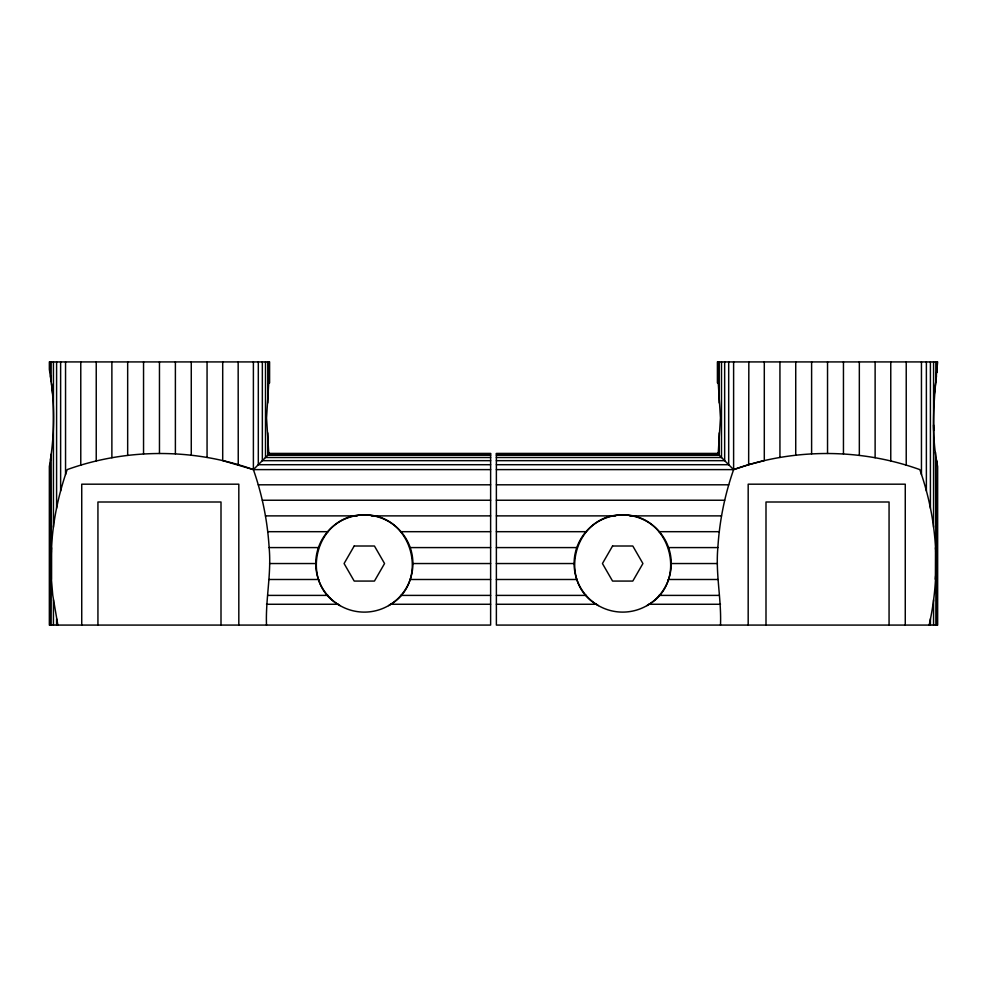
<?xml version="1.0" encoding="UTF-8"?>
<svg xmlns="http://www.w3.org/2000/svg" width="987" height="987" viewBox="0 0 987 987"><rect width="100%" height="100%" fill="white"/><g stroke="black" fill="none" stroke-linecap="round" stroke-linejoin="round"><path stroke-width="1.48" d="M266.502 625.079C265.466 599.171 271.585 573.546 269.13 547.588C267.526 521.025 262.209 494.721 253.388 469.615L269.587 453.415L490.625 453.415L490.625 625.079L49.35 625.079L49.35 466.506C54.199 438.573 55.001 409.778 51.151 381.661L51.164 361.921M57.851 625.079L52.78 595.395L51.423 579.492L51.139 454.193L50.497 459.991M269.587 453.415L268.76 452.984L266.539 417.92L268.76 382.87L269.587 382.87L269.587 361.921L49.35 361.921L49.35 369.348L51.151 381.661L51.151 378.626M496.375 469.615L733.612 469.615L748.652 464.704L748.837 361.921M935.873 625.079L935.898 567.229C936.478 534.066 930.815 500.89 919.835 469.615C860.195 448.147 793.252 448.147 733.612 469.615C724.791 494.721 719.474 521.025 717.87 547.588C715.415 573.546 721.534 599.171 720.498 625.079M51.127 625.079L51.336 550.968M51.114 559.814C51.336 529.118 57.049 498.558 67.165 469.615C126.805 448.147 193.748 448.147 253.388 469.615L490.625 469.615M935.664 550.968L935.577 579.492L935.577 547.588C936.934 573.558 934.874 599.701 929.149 625.079M51.053 563.54L51.423 547.588L51.423 579.492M935.577 579.492L935.664 576.112M717.413 453.415L496.375 453.415L496.375 625.079L937.65 625.079L937.65 466.506C930.408 431.924 934.307 396.564 937.65 361.921L717.413 361.921L717.413 382.87L718.24 382.87L720.461 417.92L718.24 452.984L717.413 453.415L733.612 469.615L733.612 361.921M934.368 393.628L936.49 375.85M340.022 605.611C297.618 582.527 316.05 513.733 364.314 514.955C412.591 513.733 431.023 582.527 388.607 605.611M717.413 563.54L671.259 563.54A48.585 48.585 0 0 1 598.393 605.611C555.977 582.527 574.409 513.733 622.686 514.955C670.95 513.733 689.382 582.527 646.978 605.611M748.751 464.704L764.296 460.584L764.296 361.921M490.625 453.872L269.13 453.872L269.13 452.984M496.375 453.872L717.87 453.872L717.87 452.984M490.625 455.241L267.773 455.241L267.773 432.874M496.375 455.241L719.227 455.241L719.227 432.874M490.625 457.499L265.503 457.499L265.503 361.921M496.375 457.499L721.497 457.499L721.497 361.921M490.625 460.658L262.345 460.658L262.345 361.921M496.375 460.658L724.655 460.658L724.655 361.921M222.704 361.921L222.704 460.584L253.388 469.615L253.388 361.921M490.625 464.704L258.31 464.704L258.31 361.921M496.375 464.704L728.69 464.704L728.69 361.921M258.31 484.802L490.625 484.802M496.375 484.802L728.69 484.802M262.345 500.236L490.625 500.236M496.375 500.236L724.655 500.236M265.503 515.88L357.282 515.88M371.359 515.88L490.625 515.88M496.375 515.88L615.641 515.88M629.718 515.88L721.497 515.88M267.773 531.685L328.054 531.685M400.586 531.685L490.625 531.685M496.375 531.685L586.414 531.685M658.946 531.685L719.227 531.685M269.13 547.588L318.789 547.588M409.839 547.588L490.625 547.588M496.375 547.588L577.161 547.588M668.211 547.588L717.87 547.588M269.587 563.54L315.741 563.54M412.899 563.54L490.625 563.54M496.375 563.54L574.101 563.54M269.13 579.492L318.789 579.492M409.839 579.492L490.625 579.492M496.375 579.492L577.161 579.492M668.211 579.492L717.87 579.492M267.773 595.395L328.054 595.395M400.586 595.395L490.625 595.395M496.375 595.395L586.414 595.395M658.946 595.395L719.227 595.395M266.502 604.266L338.27 604.266M390.358 604.266L490.625 604.266M496.375 604.266L596.641 604.266M648.73 604.266L720.498 604.266M936.503 459.991L937.194 463.446L937.194 625.079M935.503 452.28L935.886 559.814M51.509 383.573L52.632 393.628M50.51 375.85L51.151 381.661M933.566 424.965L933.677 430.492M935.836 361.921L935.849 381.661L935.849 378.626M238.163 361.921L238.249 464.704M937.194 361.921L937.194 372.395M933.566 361.921L933.566 527.194M933.566 599.886L933.566 625.079M930.408 361.921L930.408 508.256M930.408 618.812L930.408 625.079M926.374 361.921L926.374 490.983M921.451 361.921L921.451 474.624M906.226 361.921L906.226 465.173M905.264 625.079L905.264 484.185L748.183 484.185L748.183 625.079M890.767 361.921L890.767 460.991M889.065 625.079L889.065 502.001L765.998 502.001L765.998 625.079M875.124 361.921L875.124 457.734M859.332 361.921L859.332 455.389M843.453 361.921L843.453 453.958M827.538 361.921L827.538 453.44M811.61 361.921L811.61 453.86M795.732 361.921L795.732 455.18M779.94 361.921L779.94 457.425M719.227 361.921L719.227 402.98M717.87 361.921L717.87 382.87M269.13 361.921L269.13 382.87M267.773 361.921L267.773 402.98M238.817 625.079L238.817 484.185L81.736 484.185L81.736 625.079M221.002 625.079L221.002 502.001L97.935 502.001L97.935 625.079M207.06 361.921L207.06 457.425M191.268 361.921L191.268 455.18M175.39 361.921L175.39 453.86M159.462 361.921L159.462 453.44M143.547 361.921L143.547 453.958M127.668 361.921L127.668 455.389M111.876 361.921L111.876 457.734M96.232 361.921L96.232 460.991M80.774 361.921L80.774 465.173M65.549 361.921L65.549 474.624M60.626 361.921L60.626 490.983M56.592 361.921L56.592 508.256M56.592 618.812L56.592 625.079M53.434 361.921L53.434 527.194M53.434 599.886L53.434 625.079M49.806 361.921L49.806 372.395M49.806 463.446L49.806 625.079M598.393 605.611A48.585 48.585 0 0 1 598.393 521.469A48.585 48.585 0 0 1 671.259 563.54M354.197 546.008L344.081 563.54L354.197 581.072L374.443 581.072L384.56 563.54L374.443 546.008L354.197 546.008M612.557 546.008L602.44 563.54L612.557 581.072L632.803 581.072L642.919 563.54L632.803 546.008L612.557 546.008M329.966 597.888A48.585 48.585 0 0 0 411.246 576.112A48.585 48.585 0 0 0 351.742 516.608A48.585 48.585 0 0 0 329.966 597.888"/></g></svg>
